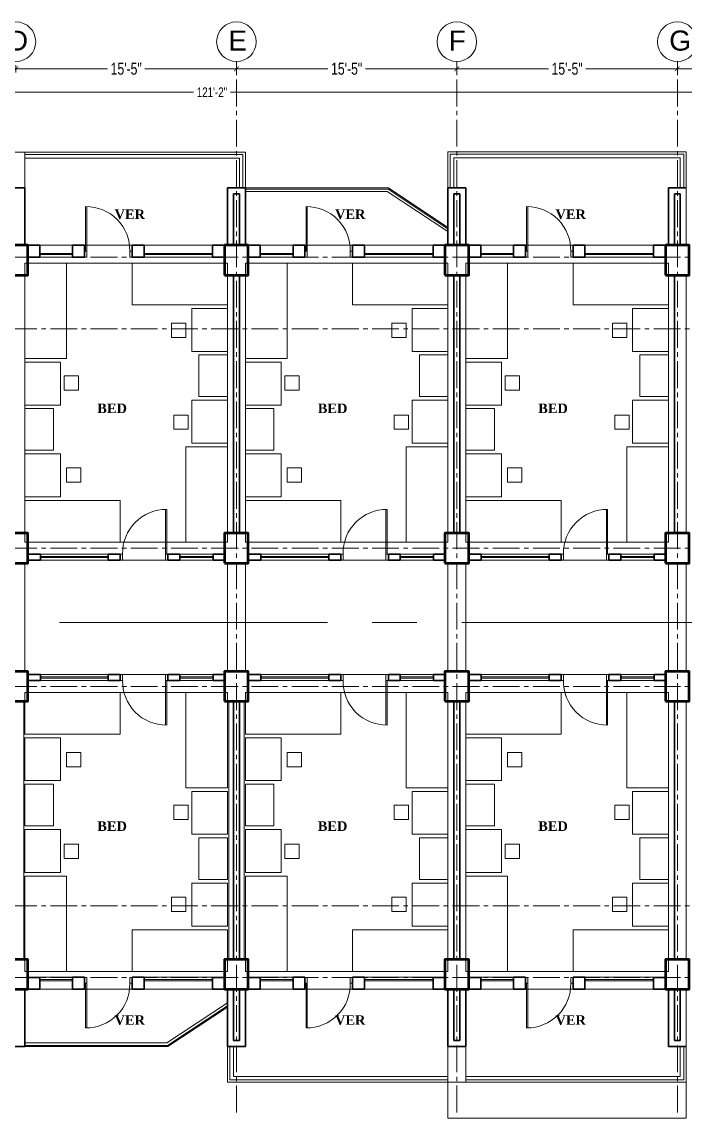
# Model space of a CAD drawing. Header units: feet. Extents: x 25261344 to 25389498, y 30010528 to 30074588.
# Drawn here: x 25376772 to 25377328, y 30072114 to 30073033 of the extents above; entities that cross this region are included whole.
import ezdxf

# ---------------------------------------------------------------- set-up
doc = ezdxf.new("R2010")
doc.units = ezdxf.units.FT
doc.header["$LTSCALE"] = 30
doc.header["$MEASUREMENT"] = 0
doc.header["$PDMODE"] = 32
doc.header["$PDSIZE"] = 15
doc.linetypes.add('CENTER2', pattern=[1.125, 0.75, -0.125, 0.125, -0.125])
doc.linetypes.add('DASHED', pattern=[0.75, 0.5, -0.25])
doc.layers.get('0').update_dxf_attribs({"lineweight": 5})
for name, color, linetype, lineweight in [('Column', 1, 'Continuous', 80), ('Dim-1', 7, 'Continuous', 9), ('Door', 32, 'Continuous', 5), ('Furnitures', 251, 'Continuous', 9), ('GRADE BEAM', 2, 'Continuous', 20), ('grid text', 252, 'CENTER2', 9), ('line 2', 7, 'Continuous', 13), ('rail', 224, 'Continuous', 9), ('TEXT', 7, 'Continuous', 18), ('WALL', 7, 'Continuous', 35), ('WIN', 142, 'Continuous', 20)]:
    doc.layers.add(name, color=color, linetype=linetype, lineweight=lineweight)
doc.styles.add('RomanS', font='swissl.ttf')
doc.styles.get("Standard").update_dxf_attribs({"font": 'timesbd.ttf'})
doc.styles.add('SWIS_LT', font='swisscl.ttf')
doc.dimstyles.new('dim-02', dxfattribs={"dimtxt": 8, "dimasz": 3, "dimexe": 3, "dimexo": 3, "dimgap": 2, "dimtad": 0, "dimdec": 0, "dimzin": 0, "dimdsep": 46, "dimlunit": 4, "dimtxsty": 'SWIS_LT', "dimblk": 'ARCHTICK', "dimcen": 2, "dimdle": 3, "dimclrd": 256, "dimclre": 256, "dimclrt": 256, "dimadec": 0, "dimazin": 0, "dimtfac": 1, "dimtdec": 0, "dimtix": 1, "dimtmove": 0, "dimatfit": 3, "dimfxl": 0, "dimfrac": 2, "dimtolj": 1, "dimtzin": 1, "dimlwd": -1, "dimarcsym": 0})

# ---------------------------------------------------------------- blocks, each defined once
blk = doc.blocks.new('FG')
at = {"layer": 'Door'}
for p, q in [((-2, -5), (-2, -42.39)), ((-1, -5), (-1, -42.39))]:
    blk.add_line(p, q, dxfattribs=at)
for points in [[(-40, 0), (-38, 0), (-38, -5), (-40, -5)], [(0, 0), (-2, 0), (-2, -5), (0, -5)]]:
    blk.add_lwpolyline(points, dxfattribs=at)
blk.add_arc((-1.44, -5.83), 36.57, 178.70538, 270.69047, dxfattribs=at)
blk = doc.blocks.new('_ArchTick')
at = {"color": 0, "linetype": 'ByBlock', "const_width": 0.15}
blk.add_lwpolyline([(-0.5, -0.5), (0.5, 0.5)], dxfattribs=at)
blk = doc.blocks.new('*D120')
for p, q in [((25360158.96, 30072993.65), (25360238.77, 30072993.65)), ((25360349.96, 30072993.65), (25360270.14, 30072993.65))]:
    blk.add_line(p, q)
at = {"lineweight": -2}
for p, q in [((25360161.96, 30072996.78), (25360161.96, 30072990.65)), ((25360346.96, 30072996.78), (25360346.96, 30072990.65))]:
    blk.add_line(p, q, dxfattribs=at)
at = {"layer": 'Defpoints', "color": 0}
for p in [(25360161.96, 30072999.78), (25360346.96, 30072999.78), (25360346.96, 30072993.65)]:
    blk.add_point(p, dxfattribs=at)
at = {"xscale": 4, "yscale": 4, "zscale": 4, "rotation": 180}
blk.add_blockref('_ArchTick', (25360161.96, 30072993.65), dxfattribs=at)
at = {"xscale": 4, "yscale": 4, "zscale": 4}
blk.add_blockref('_ArchTick', (25360346.96, 30072993.65), dxfattribs=at)
at = {"insert": (25360254.46, 30072993.65), "char_height": 10, "attachment_point": 5, "style": 'SWIS_LT'}
blk.add_mtext('\\A1;15\'-5"', dxfattribs=at)
blk = doc.blocks.new('*D125')
for p, q in [((25360343.96, 30072993.65), (25360423.77, 30072993.65)), ((25360534.96, 30072993.65), (25360455.14, 30072993.65))]:
    blk.add_line(p, q)
at = {"lineweight": -2}
for p, q in [((25360346.96, 30072996.78), (25360346.96, 30072990.65)), ((25360531.96, 30072996.78), (25360531.96, 30072990.65))]:
    blk.add_line(p, q, dxfattribs=at)
at = {"layer": 'Defpoints', "color": 0}
for p in [(25360346.96, 30072999.78), (25360531.96, 30072999.78), (25360531.96, 30072993.65)]:
    blk.add_point(p, dxfattribs=at)
at = {"xscale": 4, "yscale": 4, "zscale": 4, "rotation": 180}
blk.add_blockref('_ArchTick', (25360346.96, 30072993.65), dxfattribs=at)
at = {"xscale": 4, "yscale": 4, "zscale": 4}
blk.add_blockref('_ArchTick', (25360531.96, 30072993.65), dxfattribs=at)
at = {"insert": (25360439.46, 30072993.65), "char_height": 10, "attachment_point": 5, "style": 'SWIS_LT'}
blk.add_mtext('\\A1;15\'-5"', dxfattribs=at)
blk = doc.blocks.new('*D126')
for p, q in [((25360528.96, 30072993.65), (25360608.77, 30072993.65)), ((25360719.96, 30072993.65), (25360640.14, 30072993.65))]:
    blk.add_line(p, q)
at = {"lineweight": -2}
for p, q in [((25360531.96, 30072996.78), (25360531.96, 30072990.65)), ((25360716.96, 30072996.78), (25360716.96, 30072990.65))]:
    blk.add_line(p, q, dxfattribs=at)
at = {"layer": 'Defpoints', "color": 0}
for p in [(25360531.96, 30072999.78), (25360716.96, 30072999.78), (25360716.96, 30072993.65)]:
    blk.add_point(p, dxfattribs=at)
at = {"xscale": 4, "yscale": 4, "zscale": 4, "rotation": 180}
blk.add_blockref('_ArchTick', (25360531.96, 30072993.65), dxfattribs=at)
at = {"xscale": 4, "yscale": 4, "zscale": 4}
blk.add_blockref('_ArchTick', (25360716.96, 30072993.65), dxfattribs=at)
at = {"insert": (25360624.46, 30072993.65), "char_height": 10, "attachment_point": 5, "style": 'SWIS_LT'}
blk.add_mtext('\\A1;15\'-5"', dxfattribs=at)
blk = doc.blocks.new('*D127')
for p, q in [((25360713.96, 30072993.65), (25360793.77, 30072993.65)), ((25360904.96, 30072993.65), (25360825.14, 30072993.65))]:
    blk.add_line(p, q)
at = {"lineweight": -2}
for p, q in [((25360716.96, 30072996.78), (25360716.96, 30072990.65)), ((25360901.96, 30072996.78), (25360901.96, 30072990.65))]:
    blk.add_line(p, q, dxfattribs=at)
at = {"layer": 'Defpoints', "color": 0}
for p in [(25360716.96, 30072999.78), (25360901.96, 30072999.78), (25360901.96, 30072993.65)]:
    blk.add_point(p, dxfattribs=at)
at = {"xscale": 4, "yscale": 4, "zscale": 4, "rotation": 180}
blk.add_blockref('_ArchTick', (25360716.96, 30072993.65), dxfattribs=at)
at = {"xscale": 4, "yscale": 4, "zscale": 4}
blk.add_blockref('_ArchTick', (25360901.96, 30072993.65), dxfattribs=at)
at = {"insert": (25360809.46, 30072993.65), "char_height": 10, "attachment_point": 5, "style": 'SWIS_LT'}
blk.add_mtext('\\A1;15\'-5"', dxfattribs=at)
blk = doc.blocks.new('*D170')
at = {"layer": 'Defpoints', "color": 0}
for p in [(25377658.06, 30072974.06), (25376204.06, 30072893.7), (25377658.06, 30072785.7)]:
    blk.add_point(p, dxfattribs=at)
at = {"layer": 'Dim-1'}
for p, q in [((25376201.06, 30072974.06), (25376915.61, 30072974.06)), ((25377661.06, 30072974.06), (25376946.51, 30072974.06))]:
    blk.add_line(p, q, dxfattribs=at)
at = {"layer": 'Dim-1', "lineweight": -2}
for p, q in [((25376204.06, 30072964.06), (25376204.06, 30072977.06)), ((25377658.06, 30072964.06), (25377658.06, 30072977.06))]:
    blk.add_line(p, q, dxfattribs=at)
at = {"layer": 'Dim-1', "xscale": 3, "yscale": 3, "zscale": 3, "rotation": 180}
blk.add_blockref('_ArchTick', (25376204.06, 30072974.06), dxfattribs=at)
at = {"layer": 'Dim-1', "xscale": 3, "yscale": 3, "zscale": 3}
blk.add_blockref('_ArchTick', (25377658.06, 30072974.06), dxfattribs=at)
at = {"layer": 'Dim-1', "insert": (25376931.06, 30072974.06), "char_height": 8, "attachment_point": 5, "style": 'SWIS_LT'}
blk.add_mtext('\\A1;121\'-2"', dxfattribs=at)
blk = doc.blocks.new('T B')
at = {"layer": 'GRADE BEAM'}
for points in [[(25352808.54, 30069446.57), (25352823.54, 30069446.57), (25352823.54, 30069398.57), (25352808.54, 30069398.57)], [(25352993.54, 30069446.57), (25353008.54, 30069446.57), (25353008.54, 30069398.57), (25352993.54, 30069398.57)], [(25353178.54, 30069446.57), (25353193.54, 30069446.57), (25353193.54, 30069398.57), (25353178.54, 30069398.57)], [(25353363.54, 30069446.57), (25353378.54, 30069446.57), (25353378.54, 30069398.57), (25353363.54, 30069398.57)], [(25352991.04, 30069398.57), (25352991.04, 30069383.57), (25352826.04, 30069383.57), (25352826.04, 30069398.57)], [(25353176.04, 30069398.57), (25353176.04, 30069383.57), (25353011.04, 30069383.57), (25353011.04, 30069398.57)], [(25353361.04, 30069398.57), (25353361.04, 30069383.57), (25353196.04, 30069383.57), (25353196.04, 30069398.57)], [(25352808.54, 30069373.57), (25352823.54, 30069373.57), (25352823.54, 30069157.07), (25352808.54, 30069157.07)], [(25352993.54, 30069373.57), (25353008.54, 30069373.57), (25353008.54, 30069157.07), (25352993.54, 30069157.07)], [(25353178.54, 30069373.57), (25353193.54, 30069373.57), (25353193.54, 30069157.07), (25353178.54, 30069157.07)], [(25353363.54, 30069373.57), (25353378.54, 30069373.57), (25353378.54, 30069157.07), (25353363.54, 30069157.07)], [(25352991.04, 30069149.57), (25352991.04, 30069134.57), (25352826.04, 30069134.57), (25352826.04, 30069149.57)], [(25353176.04, 30069149.57), (25353176.04, 30069134.57), (25353011.04, 30069134.57), (25353011.04, 30069149.57)], [(25353361.04, 30069149.57), (25353361.04, 30069134.57), (25353196.04, 30069134.57), (25353196.04, 30069149.57)], [(25352808.54, 30069132.07), (25352823.54, 30069132.07), (25352823.54, 30069041.07), (25352808.54, 30069041.07)], [(25352993.54, 30069132.07), (25353008.54, 30069132.07), (25353008.54, 30069041.07), (25352993.54, 30069041.07)], [(25353178.54, 30069132.07), (25353193.54, 30069132.07), (25353193.54, 30069041.07), (25353178.54, 30069041.07)], [(25353363.57, 30069132.07), (25353378.57, 30069132.07), (25353378.54, 30069041.07), (25353363.54, 30069041.07)], [(25352991.04, 30069038.57), (25352991.04, 30069023.57), (25352826.04, 30069023.57), (25352826.04, 30069038.57)], [(25353176.04, 30069038.57), (25353176.04, 30069023.57), (25353011.04, 30069023.57), (25353011.04, 30069038.57)], [(25353361.04, 30069038.57), (25353361.04, 30069023.57), (25353196.04, 30069023.57), (25353196.04, 30069038.57)], [(25352809.54, 30069016.07), (25352822.54, 30069016.07), (25352822.54, 30068799.57), (25352809.54, 30068799.57)], [(25352994.54, 30069016.07), (25353007.54, 30069016.07), (25353007.54, 30068799.57), (25352994.54, 30068799.57)], [(25353178.54, 30069016.07), (25353193.54, 30069016.07), (25353193.54, 30068799.57), (25353178.54, 30068799.57)], [(25353363.54, 30069016.07), (25353378.54, 30069016.07), (25353378.54, 30068799.57), (25353363.54, 30068799.57)], [(25352991.04, 30068789.57), (25352991.04, 30068774.57), (25352826.04, 30068774.57), (25352826.04, 30068789.57)], [(25353176.04, 30068789.57), (25353176.04, 30068774.57), (25353011.04, 30068774.57), (25353011.04, 30068789.57)], [(25353361.04, 30068789.57), (25353361.04, 30068774.57), (25353196.04, 30068774.57), (25353196.04, 30068789.57)], [(25352808.54, 30068774.57), (25352823.54, 30068774.57), (25352823.54, 30068726.57), (25352808.54, 30068726.57)], [(25352993.54, 30068774.57), (25353008.54, 30068774.57), (25353008.54, 30068726.57), (25352993.54, 30068726.57)], [(25353178.54, 30068774.57), (25353193.54, 30068774.57), (25353193.54, 30068726.57), (25353178.54, 30068726.57)], [(25353363.54, 30068774.57), (25353378.54, 30068774.57), (25353378.54, 30068726.57), (25353363.54, 30068726.57)]]:
    blk.add_lwpolyline(points, close=True, dxfattribs=at)
blk = doc.blocks.new('COL2')
at = {"layer": 'Column'}
for points in [[(532.5, -25), (552.5, -25), (552.5, 0), (532.5, 0)], [(717.5, -25), (737.5, -25), (737.5, 0), (717.5, 0)], [(902.5, -25), (922.5, -25), (922.5, 0), (902.5, 0)], [(1087.5, -25), (1107.5, -25), (1107.5, 0), (1087.5, 0)], [(532.5, -266.5), (552.5, -266.5), (552.5, -241.5), (532.5, -241.5)], [(717.5, -266.5), (737.5, -266.5), (737.5, -241.5), (717.5, -241.5)], [(902.5, -266.5), (922.5, -266.5), (922.5, -241.5), (902.5, -241.5)], [(1087.5, -266.5), (1107.5, -266.5), (1107.5, -241.5), (1087.5, -241.5)], [(532.5, -382.5), (552.5, -382.5), (552.5, -357.5), (532.5, -357.5)], [(717.5, -382.5), (737.5, -382.5), (737.5, -357.5), (717.5, -357.5)], [(902.5, -382.5), (922.5, -382.5), (922.5, -357.5), (902.5, -357.5)], [(1087.5, -382.5), (1107.5, -382.5), (1107.5, -357.5), (1087.5, -357.5)], [(532.5, -624), (552.5, -624), (552.5, -599), (532.5, -599)], [(717.5, -624), (737.5, -624), (737.5, -599), (717.5, -599)], [(902.5, -624), (922.5, -624), (922.5, -599), (902.5, -599)], [(1087.5, -624), (1107.5, -624), (1107.5, -599), (1087.5, -599)]]:
    blk.add_lwpolyline(points, close=True, dxfattribs=at)
at = {"layer": 'GRADE BEAM'}
blk.add_blockref('T B', (-25352273.54, -30069398.57), dxfattribs=at)
blk = doc.blocks.new('DGFGSDFG')
at = {"layer": 'grid text'}
for p, q in [((25360346.96, 30072118.41), (25360346.96, 30072999.78)), ((25360531.96, 30072118.41), (25360531.96, 30072999.78)), ((25360716.96, 30072118.41), (25360716.96, 30072999.78)), ((25361090.85, 30072835.7), (25359529.41, 30072835.7)), ((25361090.85, 30072775.7), (25359529.41, 30072775.7)), ((25361090.85, 30072591.7), (25359529.41, 30072591.7)), ((25361090.85, 30072475.7), (25359529.41, 30072475.7)), ((25361090.85, 30072291.7), (25359529.41, 30072291.7)), ((25361090.85, 30072231.7), (25359529.41, 30072231.7))]:
    blk.add_line(p, q, dxfattribs=at)
at = {"layer": 'grid text', "linetype": 'Continuous'}
for centre in [(25360161.96, 30073016.37), (25360346.96, 30073016.37), (25360531.96, 30073016.37), (25360716.96, 30073016.37)]:
    blk.add_circle(centre, 16.59, dxfattribs=at)
at = {"layer": 'grid text', "char_height": 16.842, "attachment_point": 1, "style": 'RomanS'}
for s, insert in [('{\\C256;D}', (25360155.15, 30073025.74)), ('{\\C256;E}', (25360340.15, 30073025.74)), ('{\\C256;F}', (25360525.15, 30073025.74)), ('{\\C256;G}', (25360710.15, 30073025.74))]:
    blk.add_mtext_dynamic_manual_height_columns(s, width=25.401, gutter_width=84.21, heights=[32.6], dxfattribs=dict(at, insert=insert))
for base, p1, p2, picture, middle in [((25360346.96, 30072993.65), (25360161.96, 30072999.78), (25360346.96, 30072999.78), '*D120', (25360254.46, 30072993.65)), ((25360531.96, 30072993.65), (25360346.96, 30072999.78), (25360531.96, 30072999.78), '*D125', (25360439.46, 30072993.65)), ((25360716.96, 30072993.65), (25360531.96, 30072999.78), (25360716.96, 30072999.78), '*D126', (25360624.46, 30072993.65)), ((25360901.96, 30072993.65), (25360716.96, 30072999.78), (25360901.96, 30072999.78), '*D127', (25360809.46, 30072993.65))]:
    dim = blk.add_linear_dim(base=base, p1=p1, p2=p2, dimstyle='dim-02', override={"dimtxt": 10, "dimtmove": 1, "dimfxl": 10})
    dim.commit()
    dim.dimension.update_dxf_attribs({"geometry": picture, "text_midpoint": middle})

msp = doc.modelspace()

# ---------------------------------------------------------------- linework, layer by layer
at = {"linetype": 'CENTER2', "ltscale": 10}
msp.add_line((25377703.09, 30072529.2), (25376080.44, 30072529.2), dxfattribs=at)
for points in [[(25376569.06, 30072893.7), (25376569.06, 30072923.7), (25376959.06, 30072923.7), (25376959.06, 30072893.7)], [(25377129.06, 30072893.98), (25377129.06, 30072923.98), (25377329.06, 30072923.98), (25377329.06, 30072893.7)], [(25377329.06, 30072173.7), (25377329.06, 30072143.7), (25376944.06, 30072143.7), (25376944.06, 30072173.7)]]:
    msp.add_lwpolyline(points)
for points in [[(25376759.06, 30072893.7), (25376774.06, 30072893.7), (25376774.06, 30072923.7), (25376759.06, 30072923.7)], [(25377144.06, 30072173.7), (25377129.06, 30072173.7), (25377129.06, 30072143.7), (25377144.06, 30072143.7)]]:
    msp.add_lwpolyline(points, close=True)
at = {"layer": 'Furnitures'}
for points in [[(25376774.06, 30072750.7), (25376774.06, 30072830.7), (25376809.06, 30072830.7), (25376809.06, 30072750.7)], [(25376864.06, 30072830.7), (25376944.06, 30072830.7), (25376944.06, 30072795.7), (25376864.06, 30072795.7)], [(25376959.06, 30072750.7), (25376959.06, 30072830.7), (25376994.06, 30072830.7), (25376994.06, 30072750.7)], [(25377049.06, 30072830.7), (25377129.06, 30072830.7), (25377129.06, 30072795.7), (25377049.06, 30072795.7)], [(25377144.06, 30072750.7), (25377144.06, 30072830.7), (25377179.06, 30072830.7), (25377179.06, 30072750.7)], [(25377234.06, 30072830.7), (25377314.06, 30072830.7), (25377314.06, 30072795.7), (25377234.06, 30072795.7)], [(25376944.06, 30072792.7), (25376914.06, 30072792.7), (25376914.06, 30072756.7), (25376944.06, 30072756.7)], [(25377129.06, 30072792.7), (25377099.06, 30072792.7), (25377099.06, 30072756.7), (25377129.06, 30072756.7)], [(25377314.06, 30072792.7), (25377284.06, 30072792.7), (25377284.06, 30072756.7), (25377314.06, 30072756.7)], [(25376897.05, 30072780.31), (25376909.05, 30072780.31), (25376909.05, 30072768.31), (25376897.05, 30072768.31)], [(25377082.05, 30072780.31), (25377094.05, 30072780.31), (25377094.05, 30072768.31), (25377082.05, 30072768.31)], [(25377267.05, 30072780.31), (25377279.05, 30072780.31), (25377279.05, 30072768.31), (25377267.05, 30072768.31)], [(25376944.06, 30072718.7), (25376920.06, 30072718.7), (25376920.06, 30072753.7), (25376944.06, 30072753.7)], [(25377129.06, 30072718.7), (25377105.06, 30072718.7), (25377105.06, 30072753.7), (25377129.06, 30072753.7)], [(25377314.06, 30072718.7), (25377290.06, 30072718.7), (25377290.06, 30072753.7), (25377314.06, 30072753.7)], [(25376774.06, 30072711.7), (25376804.06, 30072711.7), (25376804.06, 30072747.7), (25376774.06, 30072747.7)], [(25376959.06, 30072711.7), (25376989.06, 30072711.7), (25376989.06, 30072747.7), (25376959.06, 30072747.7)], [(25377144.06, 30072711.7), (25377174.06, 30072711.7), (25377174.06, 30072747.7), (25377144.06, 30072747.7)], [(25376819.08, 30072724.08), (25376807.08, 30072724.08), (25376807.08, 30072736.08), (25376819.08, 30072736.08)], [(25377004.08, 30072724.08), (25376992.08, 30072724.08), (25376992.08, 30072736.08), (25377004.08, 30072736.08)], [(25377189.08, 30072724.08), (25377177.08, 30072724.08), (25377177.08, 30072736.08), (25377189.08, 30072736.08)], [(25376774.06, 30072708.7), (25376798.06, 30072708.7), (25376798.06, 30072673.7), (25376774.06, 30072673.7)], [(25376774.06, 30072708.7), (25376798.06, 30072708.7), (25376798.06, 30072673.7), (25376774.06, 30072673.7)], [(25376944.06, 30072715.7), (25376914.06, 30072715.7), (25376914.06, 30072679.7), (25376944.06, 30072679.7)], [(25376959.06, 30072708.7), (25376983.06, 30072708.7), (25376983.06, 30072673.7), (25376959.06, 30072673.7)], [(25376959.06, 30072708.7), (25376983.06, 30072708.7), (25376983.06, 30072673.7), (25376959.06, 30072673.7)], [(25377129.06, 30072715.7), (25377099.06, 30072715.7), (25377099.06, 30072679.7), (25377129.06, 30072679.7)], [(25377144.06, 30072708.7), (25377168.06, 30072708.7), (25377168.06, 30072673.7), (25377144.06, 30072673.7)], [(25377314.06, 30072715.7), (25377284.06, 30072715.7), (25377284.06, 30072679.7), (25377314.06, 30072679.7)], [(25376899.04, 30072703.31), (25376911.04, 30072703.31), (25376911.04, 30072691.31), (25376899.04, 30072691.31)], [(25377084.04, 30072703.31), (25377096.04, 30072703.31), (25377096.04, 30072691.31), (25377084.04, 30072691.31)], [(25377269.04, 30072703.31), (25377281.04, 30072703.31), (25377281.04, 30072691.31), (25377269.04, 30072691.31)], [(25376774.06, 30072634.7), (25376804.06, 30072634.7), (25376804.06, 30072670.7), (25376774.06, 30072670.7)], [(25376944.06, 30072676.7), (25376944.06, 30072596.7), (25376909.06, 30072596.7), (25376909.06, 30072676.7)], [(25376959.06, 30072634.7), (25376989.06, 30072634.7), (25376989.06, 30072670.7), (25376959.06, 30072670.7)], [(25377129.06, 30072676.7), (25377129.06, 30072596.7), (25377094.06, 30072596.7), (25377094.06, 30072676.7)], [(25377144.06, 30072634.7), (25377174.06, 30072634.7), (25377174.06, 30072670.7), (25377144.06, 30072670.7)], [(25377314.06, 30072676.7), (25377314.06, 30072596.7), (25377279.06, 30072596.7), (25377279.06, 30072676.7)], [(25376821.07, 30072647.08), (25376809.07, 30072647.08), (25376809.07, 30072659.08), (25376821.07, 30072659.08)], [(25377006.07, 30072647.08), (25376994.07, 30072647.08), (25376994.07, 30072659.08), (25377006.07, 30072659.08)], [(25377191.07, 30072647.08), (25377179.07, 30072647.08), (25377179.07, 30072659.08), (25377191.07, 30072659.08)], [(25376854.06, 30072596.7), (25376774.06, 30072596.7), (25376774.06, 30072631.7), (25376854.06, 30072631.7)], [(25377039.06, 30072596.7), (25376959.06, 30072596.7), (25376959.06, 30072631.7), (25377039.06, 30072631.7)], [(25377224.06, 30072596.7), (25377144.06, 30072596.7), (25377144.06, 30072631.7), (25377224.06, 30072631.7)], [(25376854.06, 30072470.7), (25376774.06, 30072470.7), (25376774.06, 30072435.7), (25376854.06, 30072435.7)], [(25376944.06, 30072390.7), (25376944.06, 30072470.7), (25376909.06, 30072470.7), (25376909.06, 30072390.7)], [(25377039.06, 30072470.7), (25376959.06, 30072470.7), (25376959.06, 30072435.7), (25377039.06, 30072435.7)], [(25377129.06, 30072390.7), (25377129.06, 30072470.7), (25377094.06, 30072470.7), (25377094.06, 30072390.7)], [(25377224.06, 30072470.7), (25377144.06, 30072470.7), (25377144.06, 30072435.7), (25377224.06, 30072435.7)], [(25377314.06, 30072390.7), (25377314.06, 30072470.7), (25377279.06, 30072470.7), (25377279.06, 30072390.7)], [(25376774.06, 30072432.7), (25376804.06, 30072432.7), (25376804.06, 30072396.7), (25376774.06, 30072396.7)], [(25376959.06, 30072432.7), (25376989.06, 30072432.7), (25376989.06, 30072396.7), (25376959.06, 30072396.7)], [(25377144.06, 30072432.7), (25377174.06, 30072432.7), (25377174.06, 30072396.7), (25377144.06, 30072396.7)], [(25376821.07, 30072420.31), (25376809.07, 30072420.31), (25376809.07, 30072408.31), (25376821.07, 30072408.31)], [(25377006.07, 30072420.31), (25376994.07, 30072420.31), (25376994.07, 30072408.31), (25377006.07, 30072408.31)], [(25377191.07, 30072420.31), (25377179.07, 30072420.31), (25377179.07, 30072408.31), (25377191.07, 30072408.31)], [(25376774.06, 30072358.7), (25376798.06, 30072358.7), (25376798.06, 30072393.7), (25376774.06, 30072393.7)], [(25376774.06, 30072358.7), (25376798.06, 30072358.7), (25376798.06, 30072393.7), (25376774.06, 30072393.7)], [(25376944.06, 30072351.7), (25376914.06, 30072351.7), (25376914.06, 30072387.7), (25376944.06, 30072387.7)], [(25376959.06, 30072358.7), (25376983.06, 30072358.7), (25376983.06, 30072393.7), (25376959.06, 30072393.7)], [(25376959.06, 30072358.7), (25376983.06, 30072358.7), (25376983.06, 30072393.7), (25376959.06, 30072393.7)], [(25377129.06, 30072351.7), (25377099.06, 30072351.7), (25377099.06, 30072387.7), (25377129.06, 30072387.7)], [(25377144.06, 30072358.7), (25377168.06, 30072358.7), (25377168.06, 30072393.7), (25377144.06, 30072393.7)], [(25377314.06, 30072351.7), (25377284.06, 30072351.7), (25377284.06, 30072387.7), (25377314.06, 30072387.7)], [(25376899.04, 30072364.08), (25376911.04, 30072364.08), (25376911.04, 30072376.08), (25376899.04, 30072376.08)], [(25377084.04, 30072364.08), (25377096.04, 30072364.08), (25377096.04, 30072376.08), (25377084.04, 30072376.08)], [(25377269.04, 30072364.08), (25377281.04, 30072364.08), (25377281.04, 30072376.08), (25377269.04, 30072376.08)], [(25376774.06, 30072355.7), (25376804.06, 30072355.7), (25376804.06, 30072319.7), (25376774.06, 30072319.7)], [(25376944.06, 30072348.7), (25376920.06, 30072348.7), (25376920.06, 30072313.7), (25376944.06, 30072313.7)], [(25376959.06, 30072355.7), (25376989.06, 30072355.7), (25376989.06, 30072319.7), (25376959.06, 30072319.7)], [(25377129.06, 30072348.7), (25377105.06, 30072348.7), (25377105.06, 30072313.7), (25377129.06, 30072313.7)], [(25377144.06, 30072355.7), (25377174.06, 30072355.7), (25377174.06, 30072319.7), (25377144.06, 30072319.7)], [(25377314.06, 30072348.7), (25377290.06, 30072348.7), (25377290.06, 30072313.7), (25377314.06, 30072313.7)], [(25376819.08, 30072343.31), (25376807.08, 30072343.31), (25376807.08, 30072331.31), (25376819.08, 30072331.31)], [(25377004.08, 30072343.31), (25376992.08, 30072343.31), (25376992.08, 30072331.31), (25377004.08, 30072331.31)], [(25377189.08, 30072343.31), (25377177.08, 30072343.31), (25377177.08, 30072331.31), (25377189.08, 30072331.31)], [(25376774.06, 30072316.7), (25376774.06, 30072236.7), (25376809.06, 30072236.7), (25376809.06, 30072316.7)], [(25376959.06, 30072316.7), (25376959.06, 30072236.7), (25376994.06, 30072236.7), (25376994.06, 30072316.7)], [(25377144.06, 30072316.7), (25377144.06, 30072236.7), (25377179.06, 30072236.7), (25377179.06, 30072316.7)], [(25376944.06, 30072274.7), (25376914.06, 30072274.7), (25376914.06, 30072310.7), (25376944.06, 30072310.7)], [(25377129.06, 30072274.7), (25377099.06, 30072274.7), (25377099.06, 30072310.7), (25377129.06, 30072310.7)], [(25377314.06, 30072274.7), (25377284.06, 30072274.7), (25377284.06, 30072310.7), (25377314.06, 30072310.7)], [(25376897.05, 30072287.08), (25376909.05, 30072287.08), (25376909.05, 30072299.08), (25376897.05, 30072299.08)], [(25377082.05, 30072287.08), (25377094.05, 30072287.08), (25377094.05, 30072299.08), (25377082.05, 30072299.08)], [(25377267.05, 30072287.08), (25377279.05, 30072287.08), (25377279.05, 30072299.08), (25377267.05, 30072299.08)], [(25376864.06, 30072236.7), (25376944.06, 30072236.7), (25376944.06, 30072271.7), (25376864.06, 30072271.7)], [(25377049.06, 30072236.7), (25377129.06, 30072236.7), (25377129.06, 30072271.7), (25377049.06, 30072271.7)], [(25377234.06, 30072236.7), (25377314.06, 30072236.7), (25377314.06, 30072271.7), (25377234.06, 30072271.7)]]:
    msp.add_lwpolyline(points, close=True, dxfattribs=at)
at = {"layer": 'line 2'}
for p, q in [((25376959.06, 30072893.7), (25377079.06, 30072893.7)), ((25377129.06, 30072860.7), (25377079.06, 30072893.7)), ((25376944.06, 30072206.7), (25376894.06, 30072173.7)), ((25376774.06, 30072173.7), (25376894.06, 30072173.7))]:
    msp.add_line(p, q, dxfattribs=at)
at = {"layer": 'line 2', "linetype": 'DASHED', "ltscale": 20}
msp.add_lwpolyline([(25377329.06, 30072173.7), (25377329.06, 30072113.7), (25377129.06, 30072113.7), (25377129.06, 30072173.7)], dxfattribs=at)
at = {"layer": 'rail'}
for p, q in [((25377078.76, 30072892.7), (25376959.06, 30072892.7)), ((25377078.16, 30072890.7), (25376959.06, 30072890.7)), ((25377129.06, 30072857.1), (25377078.16, 30072890.7)), ((25377129.06, 30072859.5), (25377078.76, 30072892.7)), ((25376944.06, 30072210.29), (25376893.16, 30072176.7)), ((25376944.06, 30072207.9), (25376893.76, 30072174.7)), ((25376893.16, 30072176.7), (25376774.06, 30072176.7)), ((25376893.76, 30072174.7), (25376774.06, 30072174.7))]:
    msp.add_line(p, q, dxfattribs=at)
for points in [[(25376774.06, 30072921.7), (25376957.06, 30072921.7), (25376957.06, 30072893.7)], [(25376774.06, 30072918.7), (25376954.06, 30072918.7), (25376954.06, 30072893.7)], [(25377131.06, 30072893.98), (25377131.06, 30072921.98), (25377327.06, 30072921.98), (25377327.06, 30072893.7)], [(25377134.06, 30072893.98), (25377134.06, 30072918.98), (25377324.06, 30072918.98), (25377324.06, 30072893.7)], [(25377129.06, 30072145.7), (25376946.06, 30072145.7), (25376946.06, 30072173.7)], [(25377129.06, 30072148.7), (25376949.06, 30072148.7), (25376949.06, 30072173.7)], [(25377324.06, 30072173.7), (25377324.06, 30072148.7), (25377144.06, 30072148.7)], [(25377327.06, 30072173.7), (25377327.06, 30072145.7), (25377144.06, 30072145.7)]]:
    msp.add_lwpolyline(points, dxfattribs=at)
at = {"layer": 'WALL', "ltscale": 10}
for p, q in [((25376759.06, 30072893.7), (25376774.06, 30072893.7)), ((25376774.06, 30072845.7), (25376774.06, 30072893.7)), ((25376944.06, 30072845.7), (25376944.06, 30072893.7)), ((25376944.06, 30072893.7), (25376959.06, 30072893.7)), ((25376959.06, 30072845.7), (25376959.06, 30072893.7)), ((25377129.06, 30072845.7), (25377129.06, 30072893.7)), ((25377129.06, 30072893.7), (25377144.06, 30072893.7)), ((25377144.06, 30072845.7), (25377144.06, 30072893.7)), ((25377314.06, 30072845.7), (25377314.06, 30072893.7)), ((25377329.06, 30072893.7), (25377314.06, 30072893.7)), ((25376949.06, 30072845.7), (25376949.06, 30072888.7)), ((25376949.06, 30072888.7), (25376954.06, 30072888.7)), ((25376954.06, 30072845.7), (25376954.06, 30072888.7)), ((25377134.06, 30072845.7), (25377134.06, 30072888.7)), ((25377134.06, 30072888.7), (25377139.06, 30072888.7)), ((25377139.06, 30072845.7), (25377139.06, 30072888.7)), ((25377319.06, 30072845.7), (25377319.06, 30072888.7)), ((25377324.06, 30072888.7), (25377319.06, 30072888.7)), ((25377324.06, 30072845.7), (25377324.06, 30072888.7)), ((25376814.06, 30072845.82), (25376824.06, 30072845.82)), ((25376864.06, 30072835.82), (25376864.06, 30072845.82)), ((25376874.06, 30072845.82), (25376864.06, 30072845.82)), ((25376874.06, 30072835.82), (25376874.06, 30072845.82)), ((25376999.06, 30072845.82), (25377009.06, 30072845.82)), ((25377049.06, 30072835.82), (25377049.06, 30072845.82)), ((25377059.06, 30072845.82), (25377049.06, 30072845.82)), ((25377059.06, 30072835.82), (25377059.06, 30072845.82)), ((25377184.06, 30072845.82), (25377194.06, 30072845.82)), ((25377234.06, 30072835.82), (25377234.06, 30072845.82)), ((25377244.06, 30072845.82), (25377234.06, 30072845.82)), ((25377244.06, 30072835.82), (25377244.06, 30072845.82)), ((25376814.06, 30072835.82), (25376824.06, 30072835.82)), ((25376864.06, 30072835.82), (25376874.06, 30072835.82)), ((25376999.06, 30072835.82), (25377009.06, 30072835.82)), ((25377049.06, 30072835.82), (25377059.06, 30072835.82)), ((25377184.06, 30072835.82), (25377194.06, 30072835.82)), ((25377234.06, 30072835.82), (25377244.06, 30072835.82)), ((25376949.06, 30072604.2), (25376949.06, 30072820.7)), ((25376954.06, 30072604.2), (25376954.06, 30072820.7)), ((25377134.06, 30072604.2), (25377134.06, 30072820.7)), ((25377139.06, 30072604.2), (25377139.06, 30072820.7)), ((25377319.06, 30072604.2), (25377319.06, 30072820.7)), ((25376787.06, 30072586.7), (25376776.56, 30072586.7)), ((25376787.06, 30072581.7), (25376776.56, 30072581.7)), ((25376787.06, 30072581.7), (25376787.06, 30072586.7)), ((25376844.06, 30072581.7), (25376844.06, 30072586.7)), ((25376844.06, 30072586.7), (25376854.06, 30072586.7)), ((25376854.06, 30072581.7), (25376844.06, 30072581.7)), ((25376854.06, 30072581.7), (25376854.06, 30072586.7)), ((25376904.06, 30072586.7), (25376894.06, 30072586.7)), ((25376904.06, 30072581.7), (25376894.06, 30072581.7)), ((25376932.06, 30072586.7), (25376941.56, 30072586.7)), ((25376932.06, 30072581.7), (25376941.56, 30072581.7)), ((25376972.06, 30072586.7), (25376961.56, 30072586.7)), ((25376972.06, 30072581.7), (25376961.56, 30072581.7)), ((25376972.06, 30072581.7), (25376972.06, 30072586.7)), ((25377029.06, 30072581.7), (25377029.06, 30072586.7)), ((25377029.06, 30072586.7), (25377039.06, 30072586.7)), ((25377039.06, 30072581.7), (25377029.06, 30072581.7)), ((25377039.06, 30072581.7), (25377039.06, 30072586.7)), ((25377089.06, 30072586.7), (25377079.06, 30072586.7)), ((25377089.06, 30072581.7), (25377079.06, 30072581.7)), ((25377117.06, 30072586.7), (25377126.56, 30072586.7)), ((25377117.06, 30072581.7), (25377126.56, 30072581.7)), ((25377157.06, 30072586.7), (25377146.56, 30072586.7)), ((25377157.06, 30072581.7), (25377146.56, 30072581.7)), ((25377157.06, 30072581.7), (25377157.06, 30072586.7)), ((25377214.06, 30072581.7), (25377214.06, 30072586.7)), ((25377214.06, 30072586.7), (25377224.06, 30072586.7)), ((25377224.06, 30072581.7), (25377214.06, 30072581.7)), ((25377224.06, 30072581.7), (25377224.06, 30072586.7)), ((25377274.06, 30072586.7), (25377264.06, 30072586.7)), ((25377274.06, 30072581.7), (25377264.06, 30072581.7)), ((25377302.06, 30072586.7), (25377311.56, 30072586.7)), ((25377302.06, 30072581.7), (25377311.56, 30072581.7)), ((25376787.06, 30072485.7), (25376776.56, 30072485.7)), ((25376787.06, 30072480.7), (25376776.56, 30072480.7)), ((25376787.06, 30072485.7), (25376787.06, 30072480.7)), ((25376844.06, 30072485.7), (25376844.06, 30072480.7)), ((25376854.06, 30072485.7), (25376844.06, 30072485.7)), ((25376844.06, 30072480.7), (25376854.06, 30072480.7)), ((25376854.06, 30072485.7), (25376854.06, 30072480.7)), ((25376904.06, 30072485.7), (25376894.06, 30072485.7)), ((25376904.06, 30072480.7), (25376894.06, 30072480.7)), ((25376932.06, 30072485.7), (25376941.56, 30072485.7)), ((25376932.06, 30072480.7), (25376941.56, 30072480.7)), ((25376972.06, 30072485.7), (25376961.56, 30072485.7)), ((25376972.06, 30072480.7), (25376961.56, 30072480.7)), ((25376972.06, 30072485.7), (25376972.06, 30072480.7)), ((25377029.06, 30072485.7), (25377029.06, 30072480.7)), ((25377039.06, 30072485.7), (25377029.06, 30072485.7)), ((25377029.06, 30072480.7), (25377039.06, 30072480.7)), ((25377039.06, 30072485.7), (25377039.06, 30072480.7)), ((25377089.06, 30072485.7), (25377079.06, 30072485.7)), ((25377089.06, 30072480.7), (25377079.06, 30072480.7)), ((25377117.06, 30072485.7), (25377126.56, 30072485.7)), ((25377117.06, 30072480.7), (25377126.56, 30072480.7)), ((25377157.06, 30072485.7), (25377146.56, 30072485.7)), ((25377157.06, 30072480.7), (25377146.56, 30072480.7)), ((25377157.06, 30072485.7), (25377157.06, 30072480.7)), ((25377214.06, 30072485.7), (25377214.06, 30072480.7)), ((25377224.06, 30072485.7), (25377214.06, 30072485.7)), ((25377214.06, 30072480.7), (25377224.06, 30072480.7)), ((25377224.06, 30072485.7), (25377224.06, 30072480.7)), ((25377274.06, 30072485.7), (25377264.06, 30072485.7)), ((25377274.06, 30072480.7), (25377264.06, 30072480.7)), ((25377302.06, 30072485.7), (25377311.56, 30072485.7)), ((25377302.06, 30072480.7), (25377311.56, 30072480.7)), ((25376949.06, 30072463.2), (25376949.06, 30072246.7)), ((25376954.06, 30072463.2), (25376954.06, 30072246.7)), ((25377134.06, 30072463.2), (25377134.06, 30072246.7)), ((25377139.06, 30072463.2), (25377139.06, 30072246.7)), ((25377319.06, 30072463.2), (25377319.06, 30072246.7)), ((25376814.06, 30072231.82), (25376824.06, 30072231.82)), ((25376864.06, 30072231.82), (25376864.06, 30072221.82)), ((25376864.06, 30072231.82), (25376874.06, 30072231.82)), ((25376874.06, 30072231.82), (25376874.06, 30072221.82)), ((25376999.06, 30072231.82), (25377009.06, 30072231.82)), ((25377049.06, 30072231.82), (25377049.06, 30072221.82)), ((25377049.06, 30072231.82), (25377059.06, 30072231.82)), ((25377059.06, 30072231.82), (25377059.06, 30072221.82)), ((25377184.06, 30072231.82), (25377194.06, 30072231.82)), ((25377234.06, 30072231.82), (25377234.06, 30072221.82)), ((25377234.06, 30072231.82), (25377244.06, 30072231.82)), ((25377244.06, 30072231.82), (25377244.06, 30072221.82)), ((25376774.06, 30072221.7), (25376774.06, 30072173.7)), ((25376814.06, 30072221.82), (25376824.06, 30072221.82)), ((25376874.06, 30072221.82), (25376864.06, 30072221.82)), ((25376944.06, 30072221.7), (25376944.06, 30072173.7)), ((25376949.06, 30072221.7), (25376949.06, 30072178.7)), ((25376954.06, 30072221.7), (25376954.06, 30072178.7)), ((25376959.06, 30072221.7), (25376959.06, 30072173.7)), ((25376999.06, 30072221.82), (25377009.06, 30072221.82)), ((25377059.06, 30072221.82), (25377049.06, 30072221.82)), ((25377129.06, 30072221.7), (25377129.06, 30072173.7)), ((25377134.06, 30072221.7), (25377134.06, 30072178.7)), ((25377139.06, 30072221.7), (25377139.06, 30072178.7)), ((25377144.06, 30072221.7), (25377144.06, 30072173.7)), ((25377184.06, 30072221.82), (25377194.06, 30072221.82)), ((25377244.06, 30072221.82), (25377234.06, 30072221.82)), ((25377314.06, 30072221.7), (25377314.06, 30072173.7)), ((25377319.06, 30072221.7), (25377319.06, 30072178.7)), ((25377324.06, 30072221.7), (25377324.06, 30072178.7)), ((25376759.06, 30072173.7), (25376774.06, 30072173.7)), ((25376944.06, 30072173.7), (25376959.06, 30072173.7)), ((25376949.06, 30072178.7), (25376954.06, 30072178.7)), ((25377129.06, 30072173.7), (25377144.06, 30072173.7)), ((25377134.06, 30072178.7), (25377139.06, 30072178.7)), ((25377314.06, 30072173.7), (25377329.06, 30072173.7)), ((25377319.06, 30072178.7), (25377324.06, 30072178.7))]:
    msp.add_line(p, q, dxfattribs=at)
for points in [[(25376776.56, 30072845.7), (25376786.56, 30072845.7), (25376786.56, 30072835.7), (25376776.56, 30072835.7)], [(25376931.56, 30072845.7), (25376941.56, 30072845.7), (25376941.56, 30072835.7), (25376931.56, 30072835.7)], [(25376971.56, 30072845.7), (25376971.56, 30072835.7), (25376961.56, 30072835.7), (25376961.56, 30072845.7)], [(25377116.56, 30072845.7), (25377126.56, 30072845.7), (25377126.56, 30072835.7), (25377116.56, 30072835.7)], [(25377146.56, 30072845.7), (25377156.56, 30072845.7), (25377156.56, 30072835.7), (25377146.56, 30072835.7)], [(25377301.56, 30072845.7), (25377311.56, 30072845.7), (25377311.56, 30072835.7), (25377301.56, 30072835.7)], [(25376776.56, 30072231.7), (25376786.56, 30072231.7), (25376786.56, 30072221.7), (25376776.56, 30072221.7)], [(25376931.56, 30072231.7), (25376941.56, 30072231.7), (25376941.56, 30072221.7), (25376931.56, 30072221.7)], [(25376961.56, 30072231.7), (25376971.56, 30072231.7), (25376971.56, 30072221.7), (25376961.56, 30072221.7)], [(25377116.56, 30072231.7), (25377126.56, 30072231.7), (25377126.56, 30072221.7), (25377116.56, 30072221.7)], [(25377146.56, 30072231.7), (25377156.56, 30072231.7), (25377156.56, 30072221.7), (25377146.56, 30072221.7)], [(25377301.56, 30072231.7), (25377311.56, 30072231.7), (25377311.56, 30072221.7), (25377301.56, 30072221.7)]]:
    msp.add_lwpolyline(points, close=True, dxfattribs=at)
for points in [[(25376814.06, 30072835.82), (25376814.06, 30072845.82)], [(25376824.06, 30072835.82), (25376824.06, 30072845.82)], [(25376999.06, 30072835.82), (25376999.06, 30072845.82)], [(25377009.06, 30072835.82), (25377009.06, 30072845.82)], [(25377184.06, 30072835.82), (25377184.06, 30072845.82)], [(25377194.06, 30072835.82), (25377194.06, 30072845.82)], [(25376894.06, 30072581.7), (25376894.06, 30072586.7)], [(25376904.06, 30072581.7), (25376904.06, 30072586.7)], [(25376932.06, 30072581.7), (25376932.06, 30072586.7)], [(25377079.06, 30072581.7), (25377079.06, 30072586.7)], [(25377089.06, 30072581.7), (25377089.06, 30072586.7)], [(25377117.06, 30072581.7), (25377117.06, 30072586.7)], [(25377264.06, 30072581.7), (25377264.06, 30072586.7)], [(25377274.06, 30072581.7), (25377274.06, 30072586.7)], [(25377302.06, 30072581.7), (25377302.06, 30072586.7)], [(25376894.06, 30072485.7), (25376894.06, 30072480.7)], [(25376904.06, 30072485.7), (25376904.06, 30072480.7)], [(25376932.06, 30072485.7), (25376932.06, 30072480.7)], [(25377079.06, 30072485.7), (25377079.06, 30072480.7)], [(25377089.06, 30072485.7), (25377089.06, 30072480.7)], [(25377117.06, 30072485.7), (25377117.06, 30072480.7)], [(25377264.06, 30072485.7), (25377264.06, 30072480.7)], [(25377274.06, 30072485.7), (25377274.06, 30072480.7)], [(25377302.06, 30072485.7), (25377302.06, 30072480.7)], [(25376814.06, 30072231.82), (25376814.06, 30072221.82)], [(25376824.06, 30072231.82), (25376824.06, 30072221.82)], [(25376999.06, 30072231.82), (25376999.06, 30072221.82)], [(25377009.06, 30072231.82), (25377009.06, 30072221.82)], [(25377184.06, 30072231.82), (25377184.06, 30072221.82)], [(25377194.06, 30072231.82), (25377194.06, 30072221.82)]]:
    msp.add_lwpolyline(points, dxfattribs=at)
at = {"layer": 'WIN'}
for p, q in [((25376814.06, 30072845.82), (25376784.06, 30072845.82)), ((25376874.06, 30072845.82), (25376934.06, 30072845.82)), ((25376999.06, 30072845.82), (25376969.06, 30072845.82)), ((25377059.06, 30072845.82), (25377119.06, 30072845.82)), ((25377184.06, 30072845.82), (25377154.06, 30072845.82)), ((25377244.06, 30072845.82), (25377304.06, 30072845.82)), ((25376814.06, 30072835.82), (25376784.06, 30072835.82)), ((25376814.06, 30072838.82), (25376786.56, 30072838.82)), ((25376814.06, 30072837.82), (25376786.56, 30072837.82)), ((25376874.06, 30072838.82), (25376931.56, 30072838.82)), ((25376874.06, 30072837.82), (25376931.56, 30072837.82)), ((25376874.06, 30072835.82), (25376934.06, 30072835.82)), ((25376999.06, 30072835.82), (25376969.06, 30072835.82)), ((25376999.06, 30072838.82), (25376971.56, 30072838.82)), ((25376999.06, 30072837.82), (25376971.56, 30072837.82)), ((25377059.06, 30072838.82), (25377116.56, 30072838.82)), ((25377059.06, 30072837.82), (25377116.56, 30072837.82)), ((25377059.06, 30072835.82), (25377119.06, 30072835.82)), ((25377184.06, 30072835.82), (25377154.06, 30072835.82)), ((25377184.06, 30072838.82), (25377156.56, 30072838.82)), ((25377184.06, 30072837.82), (25377156.56, 30072837.82)), ((25377244.06, 30072838.82), (25377301.56, 30072838.82)), ((25377244.06, 30072837.82), (25377301.56, 30072837.82)), ((25377244.06, 30072835.82), (25377304.06, 30072835.82)), ((25376844.06, 30072586.7), (25376787.06, 30072586.7)), ((25376844.06, 30072584.7), (25376787.06, 30072584.7)), ((25376844.06, 30072583.7), (25376787.06, 30072583.7)), ((25376844.06, 30072581.7), (25376787.06, 30072581.7)), ((25376904.06, 30072586.7), (25376932.06, 30072586.7)), ((25376904.06, 30072584.7), (25376932.06, 30072584.7)), ((25376904.06, 30072583.7), (25376932.06, 30072583.7)), ((25376904.06, 30072581.7), (25376932.06, 30072581.7)), ((25377029.06, 30072586.7), (25376972.06, 30072586.7)), ((25377029.06, 30072584.7), (25376972.06, 30072584.7)), ((25377029.06, 30072583.7), (25376972.06, 30072583.7)), ((25377029.06, 30072581.7), (25376972.06, 30072581.7)), ((25377089.06, 30072586.7), (25377117.06, 30072586.7)), ((25377089.06, 30072584.7), (25377117.06, 30072584.7)), ((25377089.06, 30072583.7), (25377117.06, 30072583.7)), ((25377089.06, 30072581.7), (25377117.06, 30072581.7)), ((25377214.06, 30072586.7), (25377157.06, 30072586.7)), ((25377214.06, 30072584.7), (25377157.06, 30072584.7)), ((25377214.06, 30072583.7), (25377157.06, 30072583.7)), ((25377214.06, 30072581.7), (25377157.06, 30072581.7)), ((25377274.06, 30072586.7), (25377302.06, 30072586.7)), ((25377274.06, 30072584.7), (25377302.06, 30072584.7)), ((25377274.06, 30072583.7), (25377302.06, 30072583.7)), ((25377274.06, 30072581.7), (25377302.06, 30072581.7)), ((25376844.06, 30072485.7), (25376787.06, 30072485.7)), ((25376844.06, 30072483.7), (25376787.06, 30072483.7)), ((25376844.06, 30072482.7), (25376787.06, 30072482.7)), ((25376844.06, 30072480.7), (25376787.06, 30072480.7)), ((25376904.06, 30072485.7), (25376932.06, 30072485.7)), ((25376904.06, 30072483.7), (25376932.06, 30072483.7)), ((25376904.06, 30072482.7), (25376932.06, 30072482.7)), ((25376904.06, 30072480.7), (25376932.06, 30072480.7)), ((25377029.06, 30072485.7), (25376972.06, 30072485.7)), ((25377029.06, 30072483.7), (25376972.06, 30072483.7)), ((25377029.06, 30072482.7), (25376972.06, 30072482.7)), ((25377029.06, 30072480.7), (25376972.06, 30072480.7)), ((25377089.06, 30072485.7), (25377117.06, 30072485.7)), ((25377089.06, 30072483.7), (25377117.06, 30072483.7)), ((25377089.06, 30072482.7), (25377117.06, 30072482.7)), ((25377089.06, 30072480.7), (25377117.06, 30072480.7)), ((25377214.06, 30072485.7), (25377157.06, 30072485.7)), ((25377214.06, 30072483.7), (25377157.06, 30072483.7)), ((25377214.06, 30072482.7), (25377157.06, 30072482.7)), ((25377214.06, 30072480.7), (25377157.06, 30072480.7)), ((25377274.06, 30072485.7), (25377302.06, 30072485.7)), ((25377274.06, 30072483.7), (25377302.06, 30072483.7)), ((25377274.06, 30072482.7), (25377302.06, 30072482.7)), ((25377274.06, 30072480.7), (25377302.06, 30072480.7)), ((25376814.06, 30072231.82), (25376784.06, 30072231.82)), ((25376814.06, 30072229.82), (25376786.56, 30072229.82)), ((25376814.06, 30072228.82), (25376786.56, 30072228.82)), ((25376874.06, 30072231.82), (25376934.06, 30072231.82)), ((25376874.06, 30072229.82), (25376931.56, 30072229.82)), ((25376874.06, 30072228.82), (25376931.56, 30072228.82)), ((25376999.06, 30072231.82), (25376969.06, 30072231.82)), ((25376999.06, 30072229.82), (25376971.56, 30072229.82)), ((25376999.06, 30072228.82), (25376971.56, 30072228.82)), ((25377059.06, 30072231.82), (25377119.06, 30072231.82)), ((25377059.06, 30072229.82), (25377116.56, 30072229.82)), ((25377059.06, 30072228.82), (25377116.56, 30072228.82)), ((25377184.06, 30072231.82), (25377154.06, 30072231.82)), ((25377184.06, 30072229.82), (25377156.56, 30072229.82)), ((25377184.06, 30072228.82), (25377156.56, 30072228.82)), ((25377244.06, 30072231.82), (25377304.06, 30072231.82)), ((25377244.06, 30072229.82), (25377301.56, 30072229.82)), ((25377244.06, 30072228.82), (25377301.56, 30072228.82)), ((25376814.06, 30072221.82), (25376784.06, 30072221.82)), ((25376874.06, 30072221.82), (25376934.06, 30072221.82)), ((25376999.06, 30072221.82), (25376969.06, 30072221.82)), ((25377059.06, 30072221.82), (25377119.06, 30072221.82)), ((25377184.06, 30072221.82), (25377154.06, 30072221.82)), ((25377244.06, 30072221.82), (25377304.06, 30072221.82))]:
    msp.add_line(p, q, dxfattribs=at)

# ---------------------------------------------------------------- block references
msp.add_blockref('DGFGSDFG', (16604.6, 0))
at = {"layer": 'Dim-1'}
msp.add_blockref('COL2', (25376224.06, 30072845.7), dxfattribs=at)
at = {"layer": 'Door', "color": 2, "rotation": 180}
for p in [(25376824.06, 30072835.7), (25377009.06, 30072835.7), (25377194.06, 30072835.7)]:
    msp.add_blockref('FG', p, dxfattribs=at)
at = {"layer": 'Door', "color": 2, "xscale": -1, "rotation": 180}
for p in [(25376894.06, 30072581.7), (25377079.06, 30072581.7), (25377264.06, 30072581.7)]:
    msp.add_blockref('FG', p, dxfattribs=at)
at = {"layer": 'Door', "color": 2}
for p in [(25376894.06, 30072485.7), (25377079.06, 30072485.7), (25377264.06, 30072485.7)]:
    msp.add_blockref('FG', p, dxfattribs=at)
at = {"layer": 'Door', "color": 2, "xscale": -1}
for p in [(25376824.06, 30072231.7), (25377009.06, 30072231.7), (25377194.06, 30072231.7)]:
    msp.add_blockref('FG', p, dxfattribs=at)

# ---------------------------------------------------------------- texts
at = {"layer": 'TEXT', "ltscale": 10, "char_height": 8, "width": 179.7812}
for s, insert, attachment_point in [('VER', (25376849.3, 30072867.49), 7), ('VER', (25377034.3, 30072867.49), 7), ('VER', (25377219.3, 30072867.49), 7), ('BED', (25376834.82, 30072704.87), 7), ('BED', (25377019.82, 30072704.87), 7), ('BED', (25377204.82, 30072704.87), 7), ('BED', (25376834.82, 30072362.53), 1), ('BED', (25377019.82, 30072362.53), 1), ('BED', (25377204.82, 30072362.53), 1), ('VER', (25376849.3, 30072199.9), 1), ('VER', (25377034.3, 30072199.9), 1), ('VER', (25377219.3, 30072199.9), 1)]:
    msp.add_mtext(s, dxfattribs=dict(at, insert=insert, attachment_point=attachment_point))

# ---------------------------------------------------------------- dimensions: what is measured, and where the dimension line sits
at = {"layer": 'Dim-1'}
dim = msp.add_linear_dim(base=(25377658.06, 30072974.06), p1=(25376204.06, 30072893.7), p2=(25377658.06, 30072785.7), dimstyle='dim-02', override={"dimtxt": 8, "dimfxl": 10}, dxfattribs=at)
dim.commit()
dim.dimension.update_dxf_attribs({"geometry": '*D170', "text_midpoint": (25376931.06, 30072974.06)})

doc.saveas('drawing.dxf')
